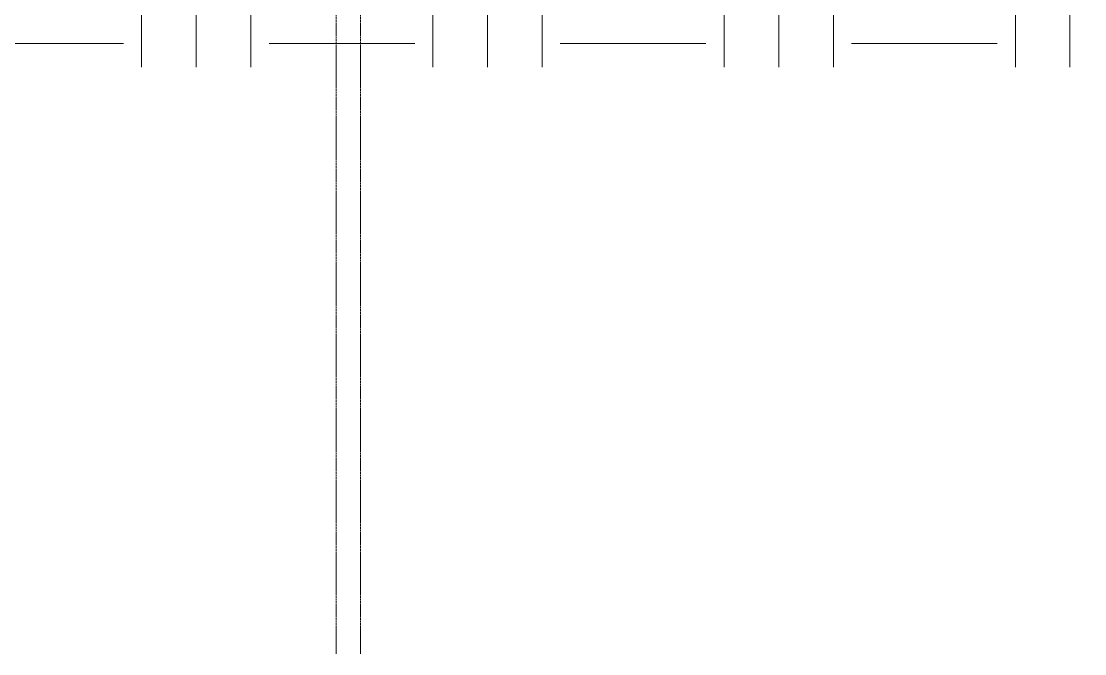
# Model space of a CAD drawing. Header units: inches. Extents: x 21408 to 98131, y -290 to 853.
# Drawn here: x 33065.4 to 33415.9, y -273.2 to -64.7 of the extents above; entities that cross this region are included whole.
import ezdxf

# ---------------------------------------------------------------- set-up
doc = ezdxf.new("R2010")
doc.units = ezdxf.units.IN
doc.header["$MEASUREMENT"] = 0
doc.linetypes.add('Grid Line 1_2_', pattern=[0.875, 0.5, -0.125, 0.125, -0.125])
doc.layers.add('C-TOPO', color=7, linetype='Continuous', lineweight=9)
doc.layers.add('S-GRID', color=1, linetype='Continuous', lineweight=9)
pattern_1 = [(0, (22011.01, 102), (48, 48), [48, -48]), (0, (22011.01, 120), (48, 48), [48, -48]), (0, (22011.01, 138), (48, 48), [48, -48]), (90, (22017.01, 144), (-48, 48), [48, -48]), (90, (22035.01, 144), (-48, 48), [48, -48]), (90, (22053.01, 144), (-48, 48), [48, -48])]

msp = doc.modelspace()

# ---------------------------------------------------------------- hatches: boundary and pattern name
at = {"layer": 'C-TOPO'}
h = msp.add_hatch(dxfattribs=at)
h.set_pattern_fill('FP_30', color=256, style=0, pattern_type=2)
h.set_pattern_definition(pattern_1)
h.paths.add_polyline_path([(33415.91, -79.83), (33415.91, 0), (33182.69, 0), (33182.69, -36), (33185.69, -36), (33185.69, -48), (33180.69, -48), (33180.69, -79.83), (33397.94, -79.83)], flags=0)
h = msp.add_hatch(dxfattribs=at)
h.set_pattern_fill('FP_30', color=256, style=0, pattern_type=2)
h.set_pattern_definition(pattern_1)
h.paths.add_polyline_path([(32641.23, -79.83), (33180.69, -79.83), (33180.69, -48), (33167.69, -48), (33167.69, -36), (33172.69, -36), (33172.69, -6), (31514.19, -6), (31514.19, -36), (31519.19, -36), (31519.19, -48), (31506.84, -48), (31506.84, -79.83), (32533.15, -79.83)], flags=0)

# ---------------------------------------------------------------- linework, layer by layer
at = {"layer": 'S-GRID', "linetype": 'Grid Line 1_2_'}
for p, q in [((33169.19, -273.16), (33169.19, 738.66)), ((33169.19, -273.16), (33169.19, 738.66)), ((33177.19, -273.16), (33177.19, 738.66)), ((33177.19, -273.16), (33177.19, 738.66))]:
    msp.add_line(p, q, dxfattribs=at)

doc.saveas('drawing.dxf')
